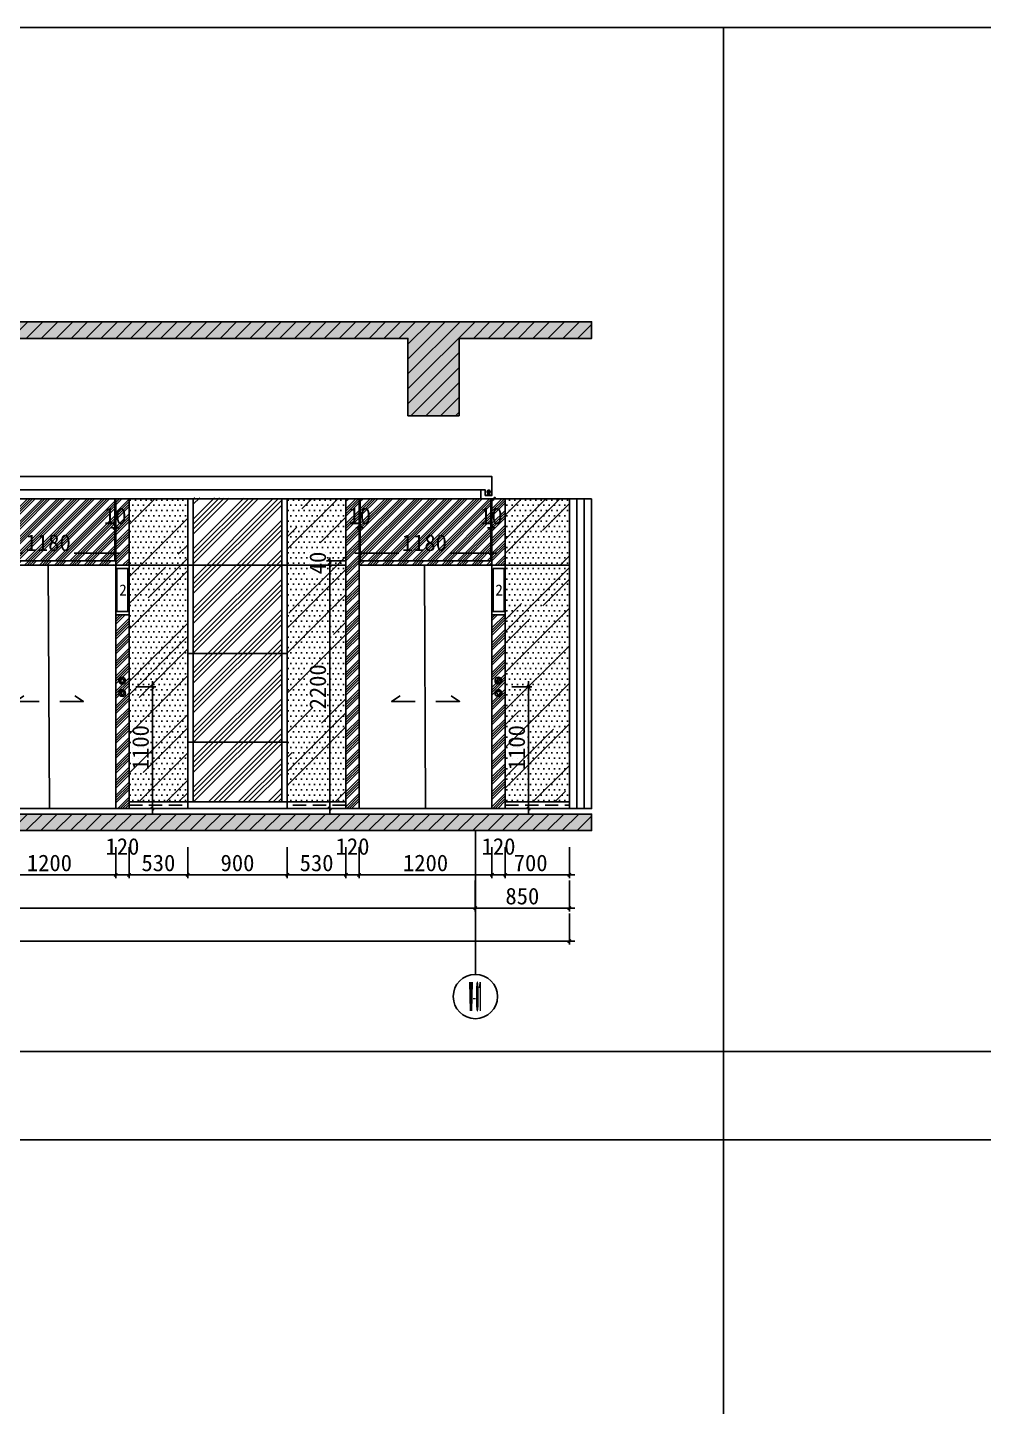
# Model space of a CAD drawing. Header units: millimetres. Extents: x 110215 to 630040, y -488650 to 141897.
# Drawn here: x 179644 to 188285, y 2886 to 15350 of the extents above; entities that cross this region are included whole.
import ezdxf
from ezdxf.enums import TextEntityAlignment as Align
from ezdxf.xclip import XClip

# ---------------------------------------------------------------- set-up
doc = ezdxf.new("R2010")
doc.units = ezdxf.units.MM
doc.header["$LTSCALE"] = 1000
doc.header["$XCLIPFRAME"] = 0
doc.linetypes.add('_DASH', pattern=[0.6, 0.4, -0.2])
doc.layers.get('Defpoints').update_dxf_attribs({"color": 2})
for name, color, linetype in [('0-118标注', 2, 'Continuous'), ('0-140b立面看线', 3, 'Continuous'), ('0-140c立面材料填充', 250, 'Continuous'), ('0-140d立面材料分隔', 146, 'Continuous'), ('0-140立面图剖切线', 4, 'Continuous'), ('D-地面', 8, 'Continuous')]:
    doc.layers.add(name, color=color, linetype=linetype)
doc.styles.add('_TCH_AXIS', font='COMPLEX', dxfattribs={"bigfont": 'GBCBIG'})
doc.styles.add('COMPLEX', font='COMPLEX')
doc.styles.add('黑体', font='simhei.ttf')
doc.dimstyles.new('50', dxfattribs={"dimscale": 50, "dimtxt": 3, "dimasz": 0.6, "dimexe": 0.6, "dimexo": 0.6, "dimtad": 1, "dimdec": 0, "dimdsep": 46, "dimtxsty": '黑体', "dimblk1": 'ARCHTICK', "dimblk2": 'ARCHTICK', "dimsah": 1, "dimcen": 0, "dimdle": 1, "dimclrd": 251, "dimclre": 251, "dimclrt": 2, "dimadec": 0, "dimazin": 0, "dimtfac": 1, "dimtdec": 0, "dimtix": 1, "dimtmove": 2, "dimatfit": 3, "dimldrblk": 'DOT', "dimfxl": 0, "dimtolj": 1, "dimtzin": 0, "dimarcsym": 0})
pattern_1 = [(0, (175167.17, 5316.585), (23.8125, 47.625), [0, -47.625])]
pattern_2 = [(45, (175147.17, 5316.6), (424.264, 1131.37), [7500, -1000, 2500, -500]), (45, (175440.6, 5963.6), (-823.78, 116.673), [1500, -165, 3000, -375]), (45, (175023.43, 5793.88), (1601.597, 2075.358), [4000, -700, 2000, -500])]

# ---------------------------------------------------------------- blocks, each defined once
blk = doc.blocks.new('_ArchTick')
at = {"color": 0, "linetype": 'ByBlock', "const_width": 0.4}
blk.add_lwpolyline([(-0.5, -0.5), (0.5, 0.5)], dxfattribs=at)
blk = doc.blocks.new('*D1248')
at = {"color": 251, "lineweight": -2, "transparency": 16777216}
for p, q in [((156554, 6519), (156554, 6239)), ((232987, 6519), (232987, 6239)), ((156504, 6269), (233037, 6269))]:
    blk.add_line(p, q, dxfattribs=at)
at = {"layer": 'Defpoints', "color": 0, "transparency": 16777216}
for p in [(156554, 6569), (232987, 6569), (232987, 6269)]:
    blk.add_point(p, dxfattribs=at)
at = {"color": 251, "lineweight": -2, "transparency": 16777216, "xscale": 30, "yscale": 30, "zscale": 30, "rotation": 180}
blk.add_blockref('_ArchTick', (156554, 6269), dxfattribs=at)
at = {"color": 251, "lineweight": -2, "transparency": 16777216, "xscale": 30, "yscale": 30, "zscale": 30}
blk.add_blockref('_ArchTick', (232987, 6269), dxfattribs=at)
at = {"color": 2, "transparency": 16777216, "insert": (194771, 6375), "char_height": 150, "attachment_point": 5, "style": '黑体'}
blk.add_mtext('\\A1;76433', dxfattribs=at)
blk = doc.blocks.new('_DOT')
at = {"color": 0, "linetype": 'ByBlock'}
blk.add_line((-0.5, 0), (-1, 0), dxfattribs=at)
at = {"color": 0, "linetype": 'ByBlock', "const_width": 0.5}
blk.add_lwpolyline([(-0.25, 0, 1), (0.25, 0, 1)], format="xyb", close=True, dxfattribs=at)
blk = doc.blocks.new('A$C087422EE')
for p, q in [((0, 28), (54, 28)), ((8, 72), (8, 63)), ((45, 72), (8, 72)), ((8, 63), (45, 63)), ((12, 63), (16, 45)), ((27, 0), (27, 54)), ((41, 63), (37, 45)), ((45, 63), (45, 72))]:
    blk.add_line(p, q)
blk.add_circle((27, 28), 20)
blk = doc.blocks.new('*D716')
at = {"color": 251, "lineweight": -2, "transparency": 16777216}
for p, q in [((183842, 7941), (183842, 7661)), ((184542, 7941), (184542, 7661)), ((184592, 7691), (183792, 7691))]:
    blk.add_line(p, q, dxfattribs=at)
at = {"layer": 'Defpoints', "color": 0, "transparency": 16777216}
for p in [(183842, 8091), (184542, 8091), (183842, 7691)]:
    blk.add_point(p, dxfattribs=at)
at = {"color": 251, "lineweight": -2, "transparency": 16777216, "xscale": 30, "yscale": 30, "zscale": 30, "rotation": 180}
blk.add_blockref('_ArchTick', (183842, 7691), dxfattribs=at)
at = {"color": 251, "lineweight": -2, "transparency": 16777216, "xscale": 30, "yscale": 30, "zscale": 30}
blk.add_blockref('_ArchTick', (184542, 7691), dxfattribs=at)
at = {"color": 2, "transparency": 16777216, "insert": (184192, 7798), "char_height": 150, "attachment_point": 5, "style": '黑体'}
blk.add_mtext('\\A1;700', dxfattribs=at)
blk = doc.blocks.new('*D713')
at = {"color": 251, "lineweight": -2, "transparency": 16777216}
for p, q in [((183692, 7641), (183692, 7361)), ((184542, 7641), (184542, 7361)), ((184592, 7391), (183642, 7391))]:
    blk.add_line(p, q, dxfattribs=at)
at = {"layer": 'Defpoints', "color": 0, "transparency": 16777216}
for p in [(183692, 7691), (184542, 7691), (183692, 7391)]:
    blk.add_point(p, dxfattribs=at)
at = {"color": 251, "lineweight": -2, "transparency": 16777216, "xscale": 30, "yscale": 30, "zscale": 30, "rotation": 180}
blk.add_blockref('_ArchTick', (183692, 7391), dxfattribs=at)
at = {"color": 251, "lineweight": -2, "transparency": 16777216, "xscale": 30, "yscale": 30, "zscale": 30}
blk.add_blockref('_ArchTick', (184542, 7391), dxfattribs=at)
at = {"color": 2, "transparency": 16777216, "insert": (184117, 7498), "char_height": 150, "attachment_point": 5, "style": '黑体'}
blk.add_mtext('\\A1;850', dxfattribs=at)
blk = doc.blocks.new('*D714')
at = {"color": 251, "lineweight": -2, "transparency": 16777216}
for p, q in [((173377, 7641), (173377, 7361)), ((183692, 7641), (183692, 7361)), ((183742, 7391), (173327, 7391))]:
    blk.add_line(p, q, dxfattribs=at)
at = {"layer": 'Defpoints', "color": 0, "transparency": 16777216}
for p in [(173377, 7691), (183692, 7691), (173377, 7391)]:
    blk.add_point(p, dxfattribs=at)
at = {"color": 251, "lineweight": -2, "transparency": 16777216, "xscale": 30, "yscale": 30, "zscale": 30, "rotation": 180}
blk.add_blockref('_ArchTick', (173377, 7391), dxfattribs=at)
at = {"color": 251, "lineweight": -2, "transparency": 16777216, "xscale": 30, "yscale": 30, "zscale": 30}
blk.add_blockref('_ArchTick', (183692, 7391), dxfattribs=at)
at = {"color": 2, "transparency": 16777216, "insert": (178535, 7498), "char_height": 150, "attachment_point": 5, "style": '黑体'}
blk.add_mtext('\\A1;10315', dxfattribs=at)
blk = doc.blocks.new('*D715')
at = {"color": 251, "lineweight": -2, "transparency": 16777216}
for p, q in [((173377, 7341), (173377, 7061)), ((184542, 7341), (184542, 7061)), ((184592, 7091), (173327, 7091))]:
    blk.add_line(p, q, dxfattribs=at)
at = {"layer": 'Defpoints', "color": 0, "transparency": 16777216}
for p in [(173377, 7391), (184542, 7391), (173377, 7091)]:
    blk.add_point(p, dxfattribs=at)
at = {"color": 251, "lineweight": -2, "transparency": 16777216, "xscale": 30, "yscale": 30, "zscale": 30, "rotation": 180}
blk.add_blockref('_ArchTick', (173377, 7091), dxfattribs=at)
at = {"color": 251, "lineweight": -2, "transparency": 16777216, "xscale": 30, "yscale": 30, "zscale": 30}
blk.add_blockref('_ArchTick', (184542, 7091), dxfattribs=at)
at = {"color": 2, "transparency": 16777216, "insert": (178960, 7197), "char_height": 150, "attachment_point": 5, "style": '黑体'}
blk.add_mtext('\\A1;11165', dxfattribs=at)
blk = doc.blocks.new('_AXISO')
blk.add_circle((0, 0), 0.5)
at = {"style": 'COMPLEX', "width": 1.041667}
blk.add_attdef('A', text='', height=0.56, dxfattribs=at).set_placement((-0.25, -0.28), (0.25, -0.28), align=Align.FIT)
blk = doc.blocks.new('A$C5D592601')
at = {"color": 8}
for p, q in [((0, 0), (69, 119)), ((0, 0), (139, 0)), ((139, 0), (69, 119))]:
    blk.add_line(p, q, dxfattribs=at)
blk = doc.blocks.new('A$C281910DD')
at = {"color": 4}
for centre in [(30, 142), (30, 30)]:
    blk.add_circle(centre, 30.2, dxfattribs=at)
at = {"color": 8, "xscale": 0.3314608094856856, "yscale": 0.3314608094856856, "zscale": 0.3314608094856856}
blk.add_blockref('A$C5D592601', (8, 128), dxfattribs=at)
at = {"color": 8, "xscale": -0.3314608094856856, "yscale": 0.3314608094856856, "zscale": 0.3314608094856856, "rotation": 180}
blk.add_blockref('A$C5D592601', (8, 44), dxfattribs=at)
blk = doc.blocks.new('*D720')
at = {"color": 251, "lineweight": -2, "transparency": 16777216}
for p, q in [((311844, -27748), (311664, -27748)), ((311694, -29998), (311694, -27698)), ((311811, -29948), (311664, -29948))]:
    blk.add_line(p, q, dxfattribs=at)
at = {"layer": 'Defpoints', "color": 0, "transparency": 16777216}
for p in [(311694, -27748), (311971, -27748), (311841, -29948)]:
    blk.add_point(p, dxfattribs=at)
at = {"color": 251, "lineweight": -2, "transparency": 16777216, "xscale": 30, "yscale": 30, "zscale": 30}
for p, rotation in [((311694, -27748), 90), ((311694, -29948), 270)]:
    blk.add_blockref('_ArchTick', p, dxfattribs=dict(at, rotation=rotation))
at = {"color": 2, "transparency": 16777216, "insert": (311587, -28848), "char_height": 150, "attachment_point": 5, "rotation": 90, "style": '黑体'}
blk.add_mtext('\\A1;2200', dxfattribs=at)
blk = doc.blocks.new('*D1052')
at = {"color": 251, "lineweight": -2, "transparency": 16777216}
for p, q in [((311961, -27411), (311931, -27411)), ((311961, -27376), (311961, -27441)), ((311961, -27411), (311971, -27411)), ((311971, -27376), (311971, -27441)), ((311971, -27411), (312001, -27411))]:
    blk.add_line(p, q, dxfattribs=at)
at = {"layer": 'Defpoints', "color": 0, "transparency": 16777216}
for p in [(311961, -27346), (311971, -27346), (311971, -27411)]:
    blk.add_point(p, dxfattribs=at)
at = {"color": 251, "lineweight": -2, "transparency": 16777216, "xscale": 30, "yscale": 30, "zscale": 30}
blk.add_blockref('_ArchTick', (311961, -27411), dxfattribs=at)
at = {"color": 251, "lineweight": -2, "transparency": 16777216, "xscale": 30, "yscale": 30, "zscale": 30, "rotation": 180}
blk.add_blockref('_ArchTick', (311971, -27411), dxfattribs=at)
at = {"color": 2, "transparency": 16777216, "insert": (311966, -27304), "char_height": 150, "attachment_point": 5, "style": '黑体'}
blk.add_mtext('\\A1;10', dxfattribs=at)
blk = doc.blocks.new('*D721')
at = {"color": 251, "lineweight": -2, "transparency": 16777216}
for p, q in [((311921, -27639), (312318, -27639)), ((311971, -27604), (311971, -27669)), ((313201, -27639), (312783, -27639)), ((313151, -27598), (313151, -27669))]:
    blk.add_line(p, q, dxfattribs=at)
at = {"layer": 'Defpoints', "color": 0, "transparency": 16777216}
for p in [(311971, -27574), (313151, -27568), (313151, -27639)]:
    blk.add_point(p, dxfattribs=at)
at = {"color": 251, "lineweight": -2, "transparency": 16777216, "xscale": 30, "yscale": 30, "zscale": 30, "rotation": 180}
blk.add_blockref('_ArchTick', (311971, -27639), dxfattribs=at)
at = {"color": 251, "lineweight": -2, "transparency": 16777216, "xscale": 30, "yscale": 30, "zscale": 30}
blk.add_blockref('_ArchTick', (313151, -27639), dxfattribs=at)
at = {"color": 2, "transparency": 16777216, "insert": (312550, -27546), "char_height": 150, "attachment_point": 5, "style": '黑体'}
blk.add_mtext('\\A1;1180', dxfattribs=at)
blk = doc.blocks.new('*D1053')
at = {"color": 251, "lineweight": -2, "transparency": 16777216}
for p, q in [((313151, -27281), (313151, -27441)), ((313151, -27411), (313121, -27411)), ((313151, -27411), (313161, -27411)), ((313161, -27358), (313161, -27441)), ((313161, -27411), (313191, -27411))]:
    blk.add_line(p, q, dxfattribs=at)
at = {"layer": 'Defpoints', "color": 0, "transparency": 16777216}
for p in [(313151, -27251), (313161, -27328), (313161, -27411)]:
    blk.add_point(p, dxfattribs=at)
at = {"color": 251, "lineweight": -2, "transparency": 16777216, "xscale": 30, "yscale": 30, "zscale": 30}
blk.add_blockref('_ArchTick', (313151, -27411), dxfattribs=at)
at = {"color": 251, "lineweight": -2, "transparency": 16777216, "xscale": 30, "yscale": 30, "zscale": 30, "rotation": 180}
blk.add_blockref('_ArchTick', (313161, -27411), dxfattribs=at)
at = {"color": 2, "transparency": 16777216, "insert": (313156, -27304), "char_height": 150, "attachment_point": 5, "style": '黑体'}
blk.add_mtext('\\A1;10', dxfattribs=at)
blk = doc.blocks.new('*D1054')
at = {"color": 251, "lineweight": -2, "transparency": 16777216}
for p, q in [((313342, -28848), (313522, -28848)), ((313492, -28798), (313492, -29998)), ((313342, -29948), (313522, -29948))]:
    blk.add_line(p, q, dxfattribs=at)
at = {"layer": 'Defpoints', "color": 0, "transparency": 16777216}
for p in [(313249, -28848), (313220, -29948), (313492, -29948)]:
    blk.add_point(p, dxfattribs=at)
at = {"color": 251, "lineweight": -2, "transparency": 16777216, "xscale": 30, "yscale": 30, "zscale": 30}
for p, rotation in [((313492, -28848), 90), ((313492, -29948), 270)]:
    blk.add_blockref('_ArchTick', p, dxfattribs=dict(at, rotation=rotation))
at = {"color": 2, "transparency": 16777216, "insert": (313385, -29398), "char_height": 150, "attachment_point": 5, "rotation": 90, "style": '黑体'}
blk.add_mtext('\\A1;1100', dxfattribs=at)
blk = doc.blocks.new('*D1055')
at = {"color": 251, "lineweight": -2, "transparency": 16777216}
for p, q in [((311844, -27708), (311664, -27708)), ((311844, -27748), (311664, -27748)), ((311694, -27708), (311694, -27678)), ((311694, -27708), (311694, -27748)), ((311694, -27748), (311694, -27778))]:
    blk.add_line(p, q, dxfattribs=at)
at = {"layer": 'Defpoints', "color": 0, "transparency": 16777216}
for p in [(311694, -27748), (311961, -27708), (311971, -27748)]:
    blk.add_point(p, dxfattribs=at)
at = {"color": 251, "lineweight": -2, "transparency": 16777216, "xscale": 30, "yscale": 30, "zscale": 30}
for p, rotation in [((311694, -27708), 270), ((311694, -27748), 90)]:
    blk.add_blockref('_ArchTick', p, dxfattribs=dict(at, rotation=rotation))
at = {"color": 2, "transparency": 16777216, "insert": (311587, -27728), "char_height": 150, "attachment_point": 5, "rotation": 90, "style": '黑体'}
blk.add_mtext('\\A1;40', dxfattribs=at)
blk = doc.blocks.new('*D727')
at = {"color": 251, "lineweight": -2, "transparency": 16777216}
for p, q in [((179242, 7941), (179242, 7661)), ((180442, 7941), (180442, 7661)), ((180492, 7691), (179192, 7691))]:
    blk.add_line(p, q, dxfattribs=at)
at = {"layer": 'Defpoints', "color": 0, "transparency": 16777216}
for p in [(179242, 8091), (180442, 8091), (179242, 7691)]:
    blk.add_point(p, dxfattribs=at)
at = {"color": 251, "lineweight": -2, "transparency": 16777216, "xscale": 30, "yscale": 30, "zscale": 30, "rotation": 180}
blk.add_blockref('_ArchTick', (179242, 7691), dxfattribs=at)
at = {"color": 251, "lineweight": -2, "transparency": 16777216, "xscale": 30, "yscale": 30, "zscale": 30}
blk.add_blockref('_ArchTick', (180442, 7691), dxfattribs=at)
at = {"color": 2, "transparency": 16777216, "insert": (179842, 7798), "char_height": 150, "attachment_point": 5, "style": '黑体'}
blk.add_mtext('\\A1;1200', dxfattribs=at)
blk = doc.blocks.new('*D728')
at = {"color": 251, "lineweight": -2, "transparency": 16777216}
for p, q in [((180442, 7941), (180442, 7661)), ((180562, 7941), (180562, 7661)), ((180612, 7691), (180392, 7691))]:
    blk.add_line(p, q, dxfattribs=at)
at = {"layer": 'Defpoints', "color": 0, "transparency": 16777216}
for p in [(180442, 8091), (180562, 8091), (180442, 7691)]:
    blk.add_point(p, dxfattribs=at)
at = {"color": 251, "lineweight": -2, "transparency": 16777216, "xscale": 30, "yscale": 30, "zscale": 30, "rotation": 180}
blk.add_blockref('_ArchTick', (180442, 7691), dxfattribs=at)
at = {"color": 251, "lineweight": -2, "transparency": 16777216, "xscale": 30, "yscale": 30, "zscale": 30}
blk.add_blockref('_ArchTick', (180562, 7691), dxfattribs=at)
at = {"color": 2, "transparency": 16777216, "insert": (180502, 7947), "char_height": 150, "attachment_point": 5, "style": '黑体'}
blk.add_mtext('\\A1;120', dxfattribs=at)
blk = doc.blocks.new('*D729')
at = {"color": 251, "lineweight": -2, "transparency": 16777216}
for p, q in [((180562, 7941), (180562, 7661)), ((181092, 7941), (181092, 7661)), ((181142, 7691), (180512, 7691))]:
    blk.add_line(p, q, dxfattribs=at)
at = {"layer": 'Defpoints', "color": 0, "transparency": 16777216}
for p in [(180562, 8091), (181092, 8091), (180562, 7691)]:
    blk.add_point(p, dxfattribs=at)
at = {"color": 251, "lineweight": -2, "transparency": 16777216, "xscale": 30, "yscale": 30, "zscale": 30, "rotation": 180}
blk.add_blockref('_ArchTick', (180562, 7691), dxfattribs=at)
at = {"color": 251, "lineweight": -2, "transparency": 16777216, "xscale": 30, "yscale": 30, "zscale": 30}
blk.add_blockref('_ArchTick', (181092, 7691), dxfattribs=at)
at = {"color": 2, "transparency": 16777216, "insert": (180827, 7798), "char_height": 150, "attachment_point": 5, "style": '黑体'}
blk.add_mtext('\\A1;530', dxfattribs=at)
blk = doc.blocks.new('*D730')
at = {"color": 251, "lineweight": -2, "transparency": 16777216}
for p, q in [((181092, 7941), (181092, 7661)), ((181992, 7941), (181992, 7661)), ((182042, 7691), (181042, 7691))]:
    blk.add_line(p, q, dxfattribs=at)
at = {"layer": 'Defpoints', "color": 0, "transparency": 16777216}
for p in [(181092, 8091), (181992, 8091), (181092, 7691)]:
    blk.add_point(p, dxfattribs=at)
at = {"color": 251, "lineweight": -2, "transparency": 16777216, "xscale": 30, "yscale": 30, "zscale": 30, "rotation": 180}
blk.add_blockref('_ArchTick', (181092, 7691), dxfattribs=at)
at = {"color": 251, "lineweight": -2, "transparency": 16777216, "xscale": 30, "yscale": 30, "zscale": 30}
blk.add_blockref('_ArchTick', (181992, 7691), dxfattribs=at)
at = {"color": 2, "transparency": 16777216, "insert": (181542, 7798), "char_height": 150, "attachment_point": 5, "style": '黑体'}
blk.add_mtext('\\A1;900', dxfattribs=at)
blk = doc.blocks.new('*D733')
at = {"color": 251, "lineweight": -2, "transparency": 16777216}
for p, q in [((181992, 7941), (181992, 7661)), ((182522, 7941), (182522, 7661)), ((182572, 7691), (181942, 7691))]:
    blk.add_line(p, q, dxfattribs=at)
at = {"layer": 'Defpoints', "color": 0, "transparency": 16777216}
for p in [(181992, 8091), (182522, 8091), (181992, 7691)]:
    blk.add_point(p, dxfattribs=at)
at = {"color": 251, "lineweight": -2, "transparency": 16777216, "xscale": 30, "yscale": 30, "zscale": 30, "rotation": 180}
blk.add_blockref('_ArchTick', (181992, 7691), dxfattribs=at)
at = {"color": 251, "lineweight": -2, "transparency": 16777216, "xscale": 30, "yscale": 30, "zscale": 30}
blk.add_blockref('_ArchTick', (182522, 7691), dxfattribs=at)
at = {"color": 2, "transparency": 16777216, "insert": (182257, 7798), "char_height": 150, "attachment_point": 5, "style": '黑体'}
blk.add_mtext('\\A1;530', dxfattribs=at)
blk = doc.blocks.new('*D734')
at = {"color": 251, "lineweight": -2, "transparency": 16777216}
for p, q in [((182522, 7941), (182522, 7661)), ((182642, 7941), (182642, 7661)), ((182692, 7691), (182472, 7691))]:
    blk.add_line(p, q, dxfattribs=at)
at = {"layer": 'Defpoints', "color": 0, "transparency": 16777216}
for p in [(182522, 8091), (182642, 8091), (182522, 7691)]:
    blk.add_point(p, dxfattribs=at)
at = {"color": 251, "lineweight": -2, "transparency": 16777216, "xscale": 30, "yscale": 30, "zscale": 30, "rotation": 180}
blk.add_blockref('_ArchTick', (182522, 7691), dxfattribs=at)
at = {"color": 251, "lineweight": -2, "transparency": 16777216, "xscale": 30, "yscale": 30, "zscale": 30}
blk.add_blockref('_ArchTick', (182642, 7691), dxfattribs=at)
at = {"color": 2, "transparency": 16777216, "insert": (182582, 7947), "char_height": 150, "attachment_point": 5, "style": '黑体'}
blk.add_mtext('\\A1;120', dxfattribs=at)
blk = doc.blocks.new('*D731')
at = {"color": 251, "lineweight": -2, "transparency": 16777216}
for p, q in [((182642, 7941), (182642, 7661)), ((183842, 7941), (183842, 7661)), ((183892, 7691), (182592, 7691))]:
    blk.add_line(p, q, dxfattribs=at)
at = {"layer": 'Defpoints', "color": 0, "transparency": 16777216}
for p in [(182642, 8091), (183842, 8091), (182642, 7691)]:
    blk.add_point(p, dxfattribs=at)
at = {"color": 251, "lineweight": -2, "transparency": 16777216, "xscale": 30, "yscale": 30, "zscale": 30, "rotation": 180}
blk.add_blockref('_ArchTick', (182642, 7691), dxfattribs=at)
at = {"color": 251, "lineweight": -2, "transparency": 16777216, "xscale": 30, "yscale": 30, "zscale": 30}
blk.add_blockref('_ArchTick', (183842, 7691), dxfattribs=at)
at = {"color": 2, "transparency": 16777216, "insert": (183242, 7798), "char_height": 150, "attachment_point": 5, "style": '黑体'}
blk.add_mtext('\\A1;1200', dxfattribs=at)
blk = doc.blocks.new('*D732')
at = {"color": 251, "lineweight": -2, "transparency": 16777216}
for p, q in [((183842, 7941), (183842, 7661)), ((183962, 7941), (183962, 7661)), ((184012, 7691), (183792, 7691))]:
    blk.add_line(p, q, dxfattribs=at)
at = {"layer": 'Defpoints', "color": 0, "transparency": 16777216}
for p in [(183842, 8091), (183962, 8091), (183842, 7691)]:
    blk.add_point(p, dxfattribs=at)
at = {"color": 251, "lineweight": -2, "transparency": 16777216, "xscale": 30, "yscale": 30, "zscale": 30, "rotation": 180}
blk.add_blockref('_ArchTick', (183842, 7691), dxfattribs=at)
at = {"color": 251, "lineweight": -2, "transparency": 16777216, "xscale": 30, "yscale": 30, "zscale": 30}
blk.add_blockref('_ArchTick', (183962, 7691), dxfattribs=at)
at = {"color": 2, "transparency": 16777216, "insert": (183902, 7947), "char_height": 150, "attachment_point": 5, "style": '黑体'}
blk.add_mtext('\\A1;120', dxfattribs=at)
blk = doc.blocks.new('sdfcsfsdfs')
h = blk.add_hatch()
h.set_pattern_fill('ANSI31', color=250, scale=30)
h.paths.add_polyline_path([(156354.2, 11868.7), (156354.2, 11718.7), (156554.2, 11718.7), (157551.1, 11718.7), (157551.1, 11018.7), (158013.6, 11018.7), (158013.6, 11145.5), (158013.6, 11718.7), (167984.6, 11718.7), (167984.6, 11018.7), (168441.9, 11018.7), (168441.9, 11718.7), (172853.9, 11718.7), (172853.9, 11018.7), (173453.9, 11018.7), (173453.9, 11718.7), (177303.9, 11718.7), (177303.9, 11018.7), (177903.9, 11018.7), (177903.9, 11718.7), (180555.6, 11718.7), (180555.6, 11018.7), (181155.6, 11018.7), (181155.6, 11718.7), (182255.3, 11718.7), (182255.3, 11018.7), (182755.3, 11018.7), (182755.3, 11718.7), (184345.9, 11718.7), (184345.9, 11018.7), (184845.9, 11018.7), (184845.9, 11718.7), (187805.6, 11718.7), (187805.6, 11018.7), (188305.6, 11018.7), (188305.6, 11718.7), (191989.2, 11718.7), (191989.2, 11018.7), (192624.6, 11018.7), (192624.6, 11718.7), (195356.1, 11718.7), (195356.1, 11018.7), (195969.8, 11018.7), (195969.8, 11718.7), (199435.1, 11718.7), (199435.1, 11018.7), (200035.1, 11018.7), (200035.1, 11718.7), (203883.4, 11718.7), (203883.4, 11018.7), (204483.4, 11018.7), (204483.4, 11718.7), (207985.2, 11718.7), (207985.2, 11018.7), (208585.2, 11018.7), (208585.2, 11718.7), (210541.5, 11718.7), (210541.5, 11018.7), (211138.6, 11018.7), (211138.6, 11718.7), (213935.2, 11718.7), (213935.2, 11018.7), (214535.2, 11018.7), (214535.2, 11718.7), (217337.1, 11718.7), (217337.1, 11018.7), (217835.1, 11018.7), (217835.1, 11718.7), (220184.8, 11718.7), (220184.8, 11018.7), (220784.8, 11018.7), (220784.8, 11718.7), (224165.6, 11718.7), (224165.6, 11018.7), (224765.5, 11018.7), (224765.5, 11718.7), (226905.6, 11718.7), (226905.6, 11018.7), (227405.6, 11018.7), (227405.6, 11718.7), (229705.6, 11718.7), (229705.6, 11018.7), (230205.6, 11018.7), (230205.6, 11718.7), (231983.4, 11718.7), (231983.4, 11018.7), (232583.4, 11018.7), (232583.4, 11718.7), (232987.1, 11718.7), (232987.1, 11868.7)])
h.paths.add_polyline_path([(232987.1, 7418.7), (156354.2, 7418.7), (156354.2, 7268.7), (232987.1, 7268.7)])
at = {"layer": '0-140c立面材料填充'}
h = blk.add_hatch(dxfattribs=at)
h.set_pattern_fill('AR-CONC', color=256)
h.paths.add_polyline_path([(232987.1, 7418.7), (156354.2, 7418.7), (156354.2, 7268.7), (232987.1, 7268.7)])
h.paths.add_polyline_path([(156354.2, 11868.7), (156354.2, 11718.7), (156554.2, 11718.7), (157551.1, 11718.7), (157551.1, 11018.7), (158013.6, 11018.7), (158013.6, 11145.5), (158013.6, 11718.7), (167984.6, 11718.7), (167984.6, 11018.7), (168441.9, 11018.7), (168441.9, 11718.7), (172853.9, 11718.7), (172853.9, 11018.7), (173453.9, 11018.7), (173453.9, 11718.7), (177303.9, 11718.7), (177303.9, 11018.7), (177903.9, 11018.7), (177903.9, 11718.7), (180555.6, 11718.7), (180555.6, 11018.7), (181155.6, 11018.7), (181155.6, 11718.7), (182255.3, 11718.7), (182255.3, 11018.7), (182755.3, 11018.7), (182755.3, 11718.7), (184345.9, 11718.7), (184345.9, 11018.7), (184845.9, 11018.7), (184845.9, 11718.7), (187805.6, 11718.7), (187805.6, 11018.7), (188305.6, 11018.7), (188305.6, 11718.7), (191989.2, 11718.7), (191989.2, 11018.7), (192624.6, 11018.7), (192624.6, 11718.7), (195356.1, 11718.7), (195356.1, 11018.7), (195969.8, 11018.7), (195969.8, 11718.7), (199435.1, 11718.7), (199435.1, 11018.7), (200035.1, 11018.7), (200035.1, 11718.7), (203883.4, 11718.7), (203883.4, 11018.7), (204483.4, 11018.7), (204483.4, 11718.7), (207985.2, 11718.7), (207985.2, 11018.7), (208585.2, 11018.7), (208585.2, 11718.7), (210541.5, 11718.7), (210541.5, 11018.7), (211138.6, 11018.7), (211138.6, 11718.7), (213935.2, 11718.7), (213935.2, 11018.7), (214535.2, 11018.7), (214535.2, 11718.7), (217337.1, 11718.7), (217337.1, 11018.7), (217835.1, 11018.7), (217835.1, 11718.7), (220184.8, 11718.7), (220184.8, 11018.7), (220784.8, 11018.7), (220784.8, 11718.7), (224165.6, 11718.7), (224165.6, 11018.7), (224765.5, 11018.7), (224765.5, 11718.7), (226905.6, 11718.7), (226905.6, 11018.7), (227405.6, 11018.7), (227405.6, 11718.7), (229705.6, 11718.7), (229705.6, 11018.7), (230205.6, 11018.7), (230205.6, 11718.7), (231983.4, 11718.7), (231983.4, 11018.7), (232583.4, 11018.7), (232583.4, 11718.7), (232987.1, 11718.7), (232987.1, 11868.7)])
blk.add_lwpolyline([(224165.6, 11018.7), (224765.5, 11018.7), (224765.5, 11718.7), (226905.6, 11718.7), (226905.6, 11018.7), (227405.6, 11018.7), (227405.6, 11718.7), (229705.6, 11718.7), (229705.6, 11018.7), (230205.6, 11018.7), (230205.6, 11718.7), (231983.4, 11718.7), (231983.4, 11018.7), (232583.4, 11018.7), (232583.4, 11718.7), (232987.1, 11718.7), (232987.1, 11868.7), (156354.2, 11868.7)])
blk.add_lwpolyline([(232987.1, 7418.7), (156354.2, 7418.7), (156354.2, 7268.7), (232987.1, 7268.7)], close=True)
at = {"layer": '0-140b立面看线'}
for p, q in [((157354.2, 10348.7), (232987.1, 10348.7)), ((157354.2, 10268.7), (232987.1, 10268.7))]:
    blk.add_line(p, q, dxfattribs=at)
at = {"layer": '0-140d立面材料分隔'}
for p, q in [((229187.1, 10168.7), (175777.1, 10168.7)), ((229187.1, 10158.7), (175777.1, 10158.7)), ((229187.1, 9778.7), (175777.1, 9778.7)), ((229187.1, 9768.7), (175777.1, 9768.7)), ((229187.1, 9668.7), (175777.1, 9668.7))]:
    blk.add_line(p, q, dxfattribs=at)
at = {"layer": '0-140立面图剖切线'}
blk.add_line((156554.2, 7468.7), (232987.1, 7468.7), dxfattribs=at)
blk.add_lwpolyline([(232987.1, 10468.7), (157354.2, 10468.7), (157254.2, 10468.7), (157254.2, 10298.7), (157314.2, 10298.7), (157314.2, 10348.7), (157354.2, 10348.7), (157354.2, 10268.7), (157234.2, 10268.7), (157234.2, 10278.7), (157224.2, 10278.7), (157224.2, 10268.7), (156554.2, 10268.7)], dxfattribs=at)
dim = blk.add_linear_dim(base=(232987.1, 6268.7), p1=(156554.2, 6568.7), p2=(232987.1, 6568.7), dimstyle='50', override={"dimfxl": 5, "dimarcsym": 1})
dim.commit()
dim.dimension.update_dxf_attribs({"geometry": '*D1248', "text_midpoint": (194770.7, 6374.9)})
blk = doc.blocks.new('scfsdfs')
h = blk.add_hatch()
h.set_pattern_fill('ANSI34', color=8, scale=5, style=0)
h.set_pattern_definition([(45, (315072.82, -29947.7), (-67.352, 67.352), []), (45, (315095.27, -29947.7), (-67.352, 67.352), []), (45, (315117.72, -29947.7), (-67.352, 67.352), []), (45, (315140.17, -29947.7), (-67.352, 67.352), [])])
h.paths.add_polyline_path([(311960.9, -27147.7), (311840.9, -27147.7), (311840.9, -29947.7), (311960.9, -29947.7)])
h = blk.add_hatch()
h.set_pattern_fill('ANSI34', color=8, scale=5, style=0)
h.set_pattern_definition([(45, (315202.82, -29947.7), (-67.352, 67.352), []), (45, (315225.27, -29947.7), (-67.352, 67.352), []), (45, (315247.72, -29947.7), (-67.352, 67.352), []), (45, (315270.17, -29947.7), (-67.352, 67.352), [])])
h.paths.add_polyline_path([(313150.9, -27147.7), (311970.9, -27147.7), (311970.9, -27707.7), (313150.9, -27707.7)])
h = blk.add_hatch()
h.set_pattern_fill('ANSI34', color=8, scale=5, style=0)
h.set_pattern_definition([(45, (316392.82, -29947.7), (-67.352, 67.352), []), (45, (316415.27, -29947.7), (-67.352, 67.352), []), (45, (316437.72, -29947.7), (-67.352, 67.352), []), (45, (316460.17, -29947.7), (-67.352, 67.352), [])])
h.paths.add_polyline_path([(313280.9, -28197.7), (313160.9, -28197.7), (313160.9, -29947.7), (313280.9, -29947.7)])
h.paths.add_polyline_path([(313280.9, -27147.7), (313160.9, -27147.7), (313160.9, -27747.7), (313280.9, -27747.7)])
h = blk.add_hatch()
h.set_pattern_fill('ANSI34', color=8, scale=5, style=0)
h.set_pattern_definition([(45, (315282.21, -27747.7), (-67.352, 67.352), []), (45, (315304.66, -27747.7), (-67.352, 67.352), []), (45, (315327.11, -27747.7), (-67.352, 67.352), []), (45, (315349.56, -27747.7), (-67.352, 67.352), [])])
h.paths.add_polyline_path([(313150.3, -27707.7), (311950.3, -27707.7), (311950.3, -27747.7), (313150.3, -27747.7)])
at = {"color": 4}
for p, q in [((311840.9, -29947.7), (311840.9, -27147.7)), ((313280.9, -27747.7), (313280.9, -27147.7)), ((313280.9, -29947.7), (313280.9, -28197.7))]:
    blk.add_line(p, q, dxfattribs=at)
at = {"color": 3}
for p, q in [((311960.9, -29947.7), (311960.9, -27147.7)), ((313160.9, -27747.7), (313160.9, -27147.7)), ((311960.9, -27707.7), (313160.9, -27707.7)), ((311960.9, -27747.7), (313160.9, -27747.7)), ((312550.3, -27747.7), (312560.9, -29947.7)), ((313160.9, -29947.7), (313160.9, -28197.7))]:
    blk.add_line(p, q, dxfattribs=at)
at = {"color": 9}
for p, q in [((311970.9, -27707.7), (311970.9, -27147.7)), ((313150.9, -27707.7), (313150.9, -27147.7))]:
    blk.add_line(p, q, dxfattribs=at)
at = {"color": 8}
for points in [[(313160.9, -27747.7), (313280.9, -27747.7), (313280.9, -28197.7), (313160.9, -28197.7)], [(313170.9, -27777.7), (313270.9, -27777.7), (313270.9, -28167.7), (313170.9, -28167.7)]]:
    blk.add_lwpolyline(points, close=True, dxfattribs=at)
at = {"color": 2}
for points in [[(312467.1, -28980.1), (312254.1, -28980.1), (312330.1, -28929.6)], [(312654.7, -28980.1), (312867.7, -28980.1), (312791.7, -28929.6)]]:
    blk.add_lwpolyline(points, dxfattribs=at)
at = {"color": 8}
blk.add_blockref('A$C281910DD', (313188.7, -28933.9), dxfattribs=at)
blk.add_text('2', height=100, dxfattribs=at).set_placement((313191.8, -28022.4))
for base, p1, p2, angle, picture, middle in [((311970.9, -27411), (311960.9, -27346.4), (311970.9, -27346.4), 0, '*D1052', (311965.9, -27303.9)), ((313160.9, -27411), (313150.9, -27251.3), (313160.9, -27327.8), 0, '*D1053', (313155.9, -27303.9)), ((311694, -27747.7), (311960.9, -27707.7), (311970.9, -27747.7), 270, '*D1055', (311586.9, -27727.7)), ((311694, -27747.7), (311840.9, -29947.7), (311970.9, -27747.7), 90, '*D720', (311586.9, -28847.7)), ((313491.7, -29947.7), (313249.2, -28847.7), (313219.5, -29947.7), 90, '*D1054', (313384.6, -29397.7))]:
    dim = blk.add_linear_dim(base=base, p1=p1, p2=p2, angle=angle, dimstyle='50')
    dim.commit()
    dim.dimension.update_dxf_attribs({"geometry": picture, "text_midpoint": middle})
dim = blk.add_linear_dim(base=(313150.9, -27638.8), p1=(311970.9, -27574.2), p2=(313150.9, -27568.1), angle=0, dimstyle='50')
dim.commit()
dim.dimension.update_dxf_attribs({"geometry": '*D721', "text_midpoint": (312550.3, -27546.3), "dimtype": 128})

msp = doc.modelspace()

# ---------------------------------------------------------------- hatches: boundary and pattern name
h = msp.add_hatch()
h.set_pattern_fill('ANSI31', color=250, scale=30)
h.set_pattern_definition([(45, (-141231.02, 822.17), (-67.35192, 67.35192), [])])
h.paths.add_polyline_path([(173377.5, 12690.8), (173377.5, 12540.8), (183082.7, 12540.8), (183082.7, 11840.8), (183545.3, 11840.8), (183545.3, 12540.8), (184742.2, 12540.8), (184742.2, 12690.8)])
h.paths.add_polyline_path([(173377.5, 8240.8), (173377.5, 8090.8), (184742.2, 8090.8), (184742.2, 8240.8)])
h = msp.add_hatch()
h.set_pattern_fill('ANSI34', color=250, scale=10)
h.set_pattern_definition([(45, (-161838.74, -116817.3), (-134.70384, 134.70384), []), (45, (-161793.84, -116817.3), (-134.70384, 134.70384), []), (45, (-161748.94, -116817.3), (-134.70384, 134.70384), []), (45, (-161704.04, -116817.3), (-134.70384, 134.70384), [])])
h.paths.add_polyline_path([(181142.1, 11100.8), (181942.1, 11090.8), (181942.1, 8350.8), (181142.1, 8350.8)])
h = msp.add_hatch()
h.set_pattern_fill('玻璃', color=8, scale=500, angle=45)
h.set_pattern_definition(pattern_2)
h.paths.add_polyline_path([(181092.1, 11090.8), (181092.1, 8350.8), (180562, 8350.8), (180562, 11090.8)])
h = msp.add_hatch()
h.set_pattern_fill('玻璃', color=8, scale=500, angle=45)
h.set_pattern_definition(pattern_2)
h.paths.add_polyline_path([(181992.1, 11090.8), (181992.1, 8350.8), (182522.2, 8350.8), (182522.2, 11090.8)])
h = msp.add_hatch()
h.set_pattern_fill('玻璃', color=8, scale=500, angle=45)
h.set_pattern_definition(pattern_2)
h.paths.add_polyline_path([(183962.2, 11090.8), (183962.2, 8350.8), (184542.2, 8350.8), (184542.2, 11090.8)])
at = {"layer": '0-140c立面材料填充'}
h = msp.add_hatch(dxfattribs=at)
h.set_pattern_fill('AR-CONC', color=256)
h.set_pattern_definition([(50, (-141231.02, 822.17), (182.18467, -15.939086), [19.05, -209.55]), (355, (-141231.02, 822.17), (-35.24342, 191.05685), [15.24, -167.64058]), (100.451445, (-141215.84, 820.84), (146.94125, 175.11775), [16.19001, -178.09024]), (46.1842, (-141231.02, 872.97), (271.07904, -42.04233), [28.575, -314.325]), (96.63556, (-141208.43, 869.47), (237.40413, 247.42612), [24.28502, -267.1356]), (351.18415, (-141231.02, 872.97), (237.40413, 247.42612), [22.85997, -251.45973]), (21, (-141205.62, 860.27), (151.61439, -102.2652), [19.05, -209.55]), (326, (-141205.62, 860.27), (61.80203, 184.18797), [15.24, -167.64]), (71.451445, (-141192.98, 851.75), (213.41642, 81.92277), [16.19001, -178.08994]), (37.5, (-141231.02, 822.17), (3.088603, 84.555039), [0, -165.608, 0, -170.18, 0, -168.275]), (7.5, (-141231.02, 822.17), (66.819663, 100.180575), [0, -97.028, 0, -161.798, 0, -64.135]), (327.5, (-141287.66, 822.17), (135.590595, -5.728744), [0, -63.5, 0, -198.12, 0, -262.89]), (317.5, (-141313.06, 822.17), (148.12918, 25.42649), [0, -82.55, 0, -131.572, 0, -186.69])])
h.paths.add_polyline_path([(173377.5, 12690.8), (173377.5, 12540.8), (183082.7, 12540.8), (183082.7, 11840.8), (183545.3, 11840.8), (183545.3, 12540.8), (184742.2, 12540.8), (184742.2, 12690.8)])
h.paths.add_polyline_path([(173377.5, 8240.8), (173377.5, 8090.8), (184742.2, 8090.8), (184742.2, 8240.8)])
at = {"layer": 'D-地面'}
h = msp.add_hatch(dxfattribs=at)
h.set_pattern_fill('DOTS', color=8, scale=30, style=0)
h.set_pattern_definition(pattern_1)
h.paths.add_polyline_path([(181092.1, 11090.8), (181092.1, 8350.8), (180562, 8350.8), (180562, 11090.8)])
h = msp.add_hatch(dxfattribs=at)
h.set_pattern_fill('DOTS', color=8, scale=30, style=0)
h.set_pattern_definition(pattern_1)
h.paths.add_polyline_path([(181992.1, 11090.8), (181992.1, 8350.8), (182522.2, 8350.8), (182522.2, 11090.8)])
h = msp.add_hatch(dxfattribs=at)
h.set_pattern_fill('DOTS', color=8, scale=30, style=0)
h.set_pattern_definition(pattern_1)
h.paths.add_polyline_path([(183962.2, 11090.8), (183962.2, 8350.8), (184542, 8350.8), (184542.2, 11090.8)])

# ---------------------------------------------------------------- linework, layer by layer
for p, q in [((185935.7, 15350.1), (185935.7, -4761.1)), ((196851.5, 6094.5), (171306.1, 6094.5)), ((196851.5, 5294.5), (171306.1, 5294.5))]:
    msp.add_line(p, q)
at = {"color": 8}
for p, q in [((180562.3, 10490.8), (181092.1, 10490.8)), ((182501, 10490.8), (181992.1, 10490.8)), ((183962.2, 10490.8), (184542.2, 10490.8))]:
    msp.add_line(p, q, dxfattribs=at)
msp.add_lwpolyline([(171306.1, 15350.1), (196851.5, 15350.1), (196851.5, -4761.1), (171306.1, -4761.1)], close=True)
for points in [[(184742.2, 12690.8), (184742.2, 12690.8), (184742.2, 12540.8), (184542.2, 12540.8), (183545.3, 12540.8), (183545.3, 11840.8), (183082.7, 11840.8), (183082.7, 11967.7), (183082.7, 12540.8), (173377.5, 12540.8)], [(173377.5, 12690.8), (184742.2, 12690.8)], [(173377.5, 8240.8), (184742.2, 8240.8), (184742.2, 8090.8), (173377.5, 8090.8)]]:
    msp.add_lwpolyline(points)
at = {"layer": '0-118标注'}
msp.add_line((183692.1, 6790.8, 13.8), (183692.1, 8090.8), dxfattribs=at)
at = {"layer": '0-140b立面看线'}
for p, q in [((183742.2, 11170.8), (173377.5, 11170.8)), ((183742.2, 11090.8), (173377.5, 11090.8))]:
    msp.add_line(p, q, dxfattribs=at)
at = {"layer": '0-140c立面材料填充', "color": 251}
for p, q in [((181092.1, 10490.8), (181992.1, 10490.8)), ((181092.1, 9690.8), (181992.1, 9690.8)), ((181092.1, 8890.8), (181992.1, 8890.8))]:
    msp.add_line(p, q, dxfattribs=at)
at = {"layer": '0-140d立面材料分隔'}
for p, q in [((181092.1, 8290.8), (181092.1, 11090.8)), ((181992.1, 8290.8), (181992.1, 11090.8)), ((180562, 8350.8), (181092.1, 8350.8)), ((181092.1, 8350.8), (181992.1, 8350.8)), ((182522.2, 8350.8), (181992.1, 8350.8)), ((183962.2, 8350.8), (184542.2, 8350.8))]:
    msp.add_line(p, q, dxfattribs=at)
at = {"layer": '0-140d立面材料分隔', "color": 8}
for p, q in [((181142.1, 8350.8), (181142.1, 11090.8)), ((181942.1, 8350.8), (181942.1, 11090.8))]:
    msp.add_line(p, q, dxfattribs=at)
at = {"layer": '0-140d立面材料分隔', "color": 1, "linetype": '_DASH', "ltscale": 0.3}
for p, q in [((180562, 8320.8), (181092.1, 8320.8)), ((182522.2, 8320.8), (181992.1, 8320.8)), ((183962.2, 8320.8), (184542.2, 8320.8))]:
    msp.add_line(p, q, dxfattribs=at)
at = {"layer": '0-140立面图剖切线'}
for p, q in [((184608.9, 11090.8), (184608.9, 8290.8)), ((184675.5, 11090.8), (184675.5, 8290.8)), ((184542.2, 8290.8), (173377.5, 8290.8))]:
    msp.add_line(p, q, dxfattribs=at)
msp.add_lwpolyline([(173377.5, 11290.8), (183742.2, 11290.8), (183842.2, 11290.8), (183842.2, 11120.8), (183782.2, 11120.8), (183782.2, 11170.8), (183742.2, 11170.8), (183742.2, 11090.8), (183862.2, 11090.8), (183862.2, 11100.8), (183872.2, 11100.8), (183872.2, 11090.8), (184542.2, 11090.8)], dxfattribs=at)
msp.add_lwpolyline([(184742.2, 11090.8), (184542.2, 11090.8), (184542.2, 8290.8), (184742.2, 8290.8)], close=True, dxfattribs=at)

# ---------------------------------------------------------------- block references
ref = msp.add_blockref('sdfcsfsdfs', (-44814.4, 821.7))
XClip(ref).set_block_clipping_path([(155029.6951500101, 5272.7447363527), (179125.5998380758, 14528.3161649242)])
at = {"color": 1, "xscale": -0.75, "yscale": 0.75, "zscale": 0.75, "rotation": 180}
msp.add_blockref('A$C087422EE', (183792.3, 11174.8), dxfattribs=at)
for p in [(-132718.7, 38238.5), (-129318.7, 38238.5)]:
    msp.add_blockref('scfsdfs', p)
at = {"layer": '0-118标注'}
ref = msp.add_blockref('_AXISO', (183692.1, 6590.8, 13.8), dxfattribs=dict(at, xscale=-400, yscale=400, zscale=400))
ref.add_attrib('A', 'W-01', dxfattribs={"layer": '0', "height": 257.36, "style": '_TCH_AXIS', "width": 0.113924}).set_placement((183637, 6462.2, 13.8), (183747.3, 6462.2, 13.8), align=Align.FIT)

# ---------------------------------------------------------------- dimensions: what is measured, and where the dimension line sits
for base, p1, p2, picture, middle in [((179242.3, 7690.8), (180442.3, 8090.8), (179242.3, 8090.8), '*D727', (179842.3, 7797.9)), ((180562.3, 7690.8), (181092.1, 8090.8), (180562.3, 8090.8), '*D729', (180827.2, 7797.9)), ((181092.1, 7690.8), (181992.1, 8090.8), (181092.1, 8090.8), '*D730', (181542.1, 7797.9)), ((181992.1, 7690.8), (182522.2, 8090.8), (181992.1, 8090.8), '*D733', (182257.2, 7797.9)), ((182642.2, 7690.8), (183842.2, 8090.8), (182642.2, 8090.8), '*D731', (183242.2, 7797.9)), ((183842.2, 7690.8), (184542.2, 8090.8), (183842.2, 8090.8), '*D716', (184192.2, 7797.9)), ((173377.5, 7390.8), (183692.1, 7690.8), (173377.5, 7690.8), '*D714', (178534.8, 7497.9)), ((183692.1, 7390.8), (184542.2, 7690.8), (183692.1, 7690.8), '*D713', (184117.2, 7497.9)), ((173377.5, 7090.8), (184542.2, 7390.8), (173377.5, 7390.8), '*D715', (178959.8, 7197.1))]:
    dim = msp.add_linear_dim(base=base, p1=p1, p2=p2, angle=180, dimstyle='50', override={"dimfxl": 5, "dimarcsym": 1})
    dim.commit()
    dim.dimension.update_dxf_attribs({"geometry": picture, "text_midpoint": middle})
for base, p1, p2, picture, middle in [((180442.3, 7690.8), (180562.3, 8090.8), (180442.3, 8090.8), '*D728', (180502.3, 7946.6)), ((182522.2, 7690.8), (182642.2, 8090.8), (182522.2, 8090.8), '*D734', (182582.2, 7946.6)), ((183842.2, 7690.8), (183962.2, 8090.8), (183842.2, 8090.8), '*D732', (183902.2, 7946.6))]:
    dim = msp.add_linear_dim(base=base, p1=p1, p2=p2, angle=180, dimstyle='50', override={"dimfxl": 5, "dimarcsym": 1})
    dim.commit()
    dim.dimension.update_dxf_attribs({"geometry": picture, "text_midpoint": middle, "dimtype": 160})

doc.saveas('drawing.dxf')
